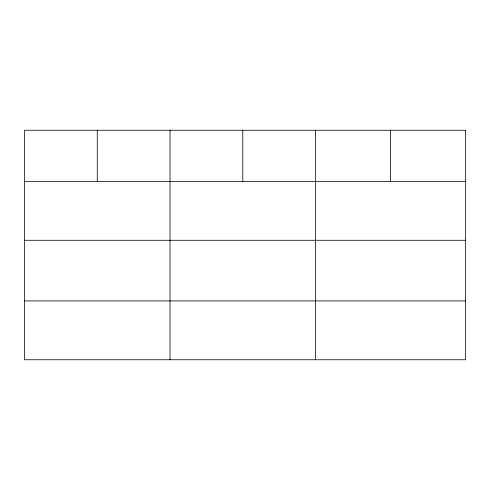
<?xml version="1.0" encoding="UTF-8"?>
<svg xmlns="http://www.w3.org/2000/svg" width="490" height="490" viewBox="0 0 490 490"><rect width="100%" height="100%" fill="white"/><g stroke="black" fill="none" stroke-linecap="round" stroke-linejoin="round"><path stroke-width="0.73" d="M24.5 181.441L465.5 181.441M24.5 240.284L465.5 240.284M24.5 300.909L465.5 300.909M390.53 130.248L390.53 181.441M315.56 130.248L315.56 359.752M242.795 130.248L242.795 181.441M170.03 130.248L170.03 359.752M97.265 130.248L97.265 181.441M465.5 130.248L24.5 130.248L24.5 359.752L465.5 359.752L465.5 130.248"/></g></svg>
